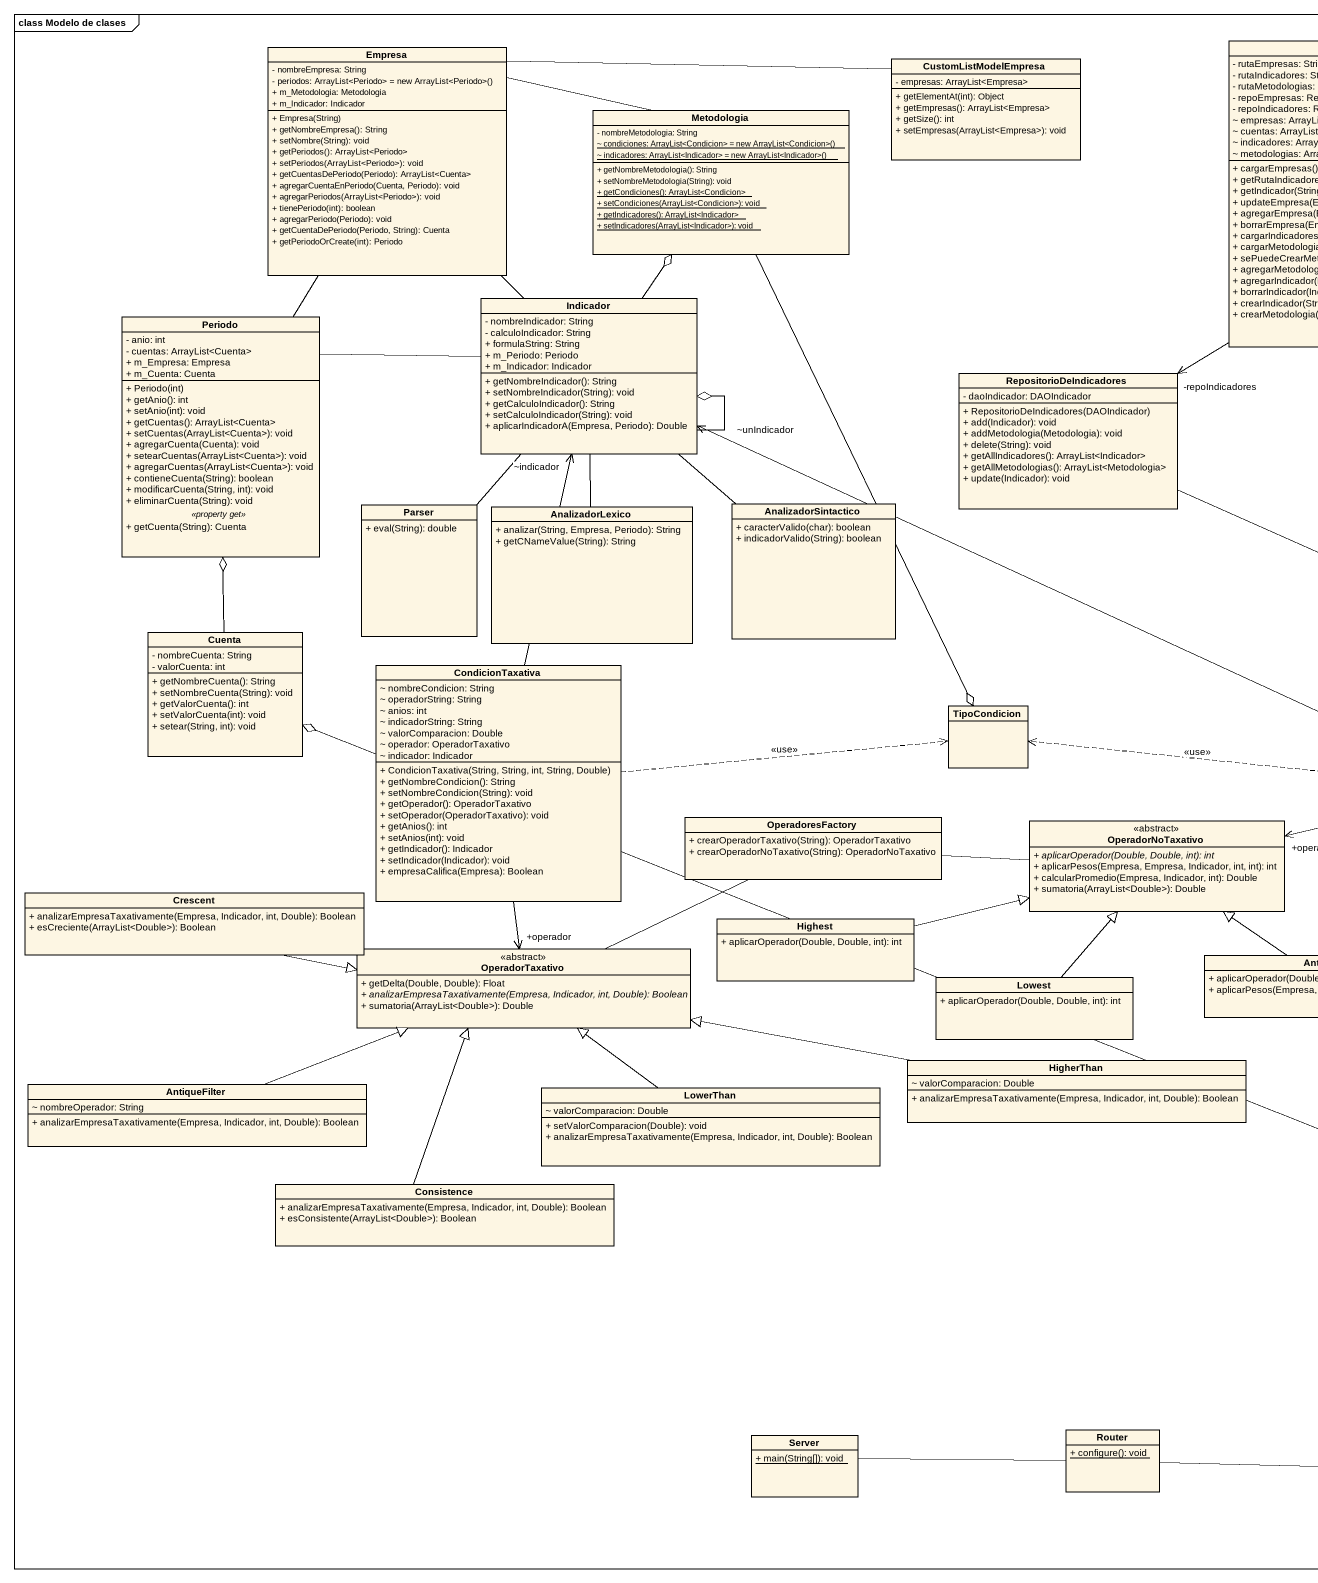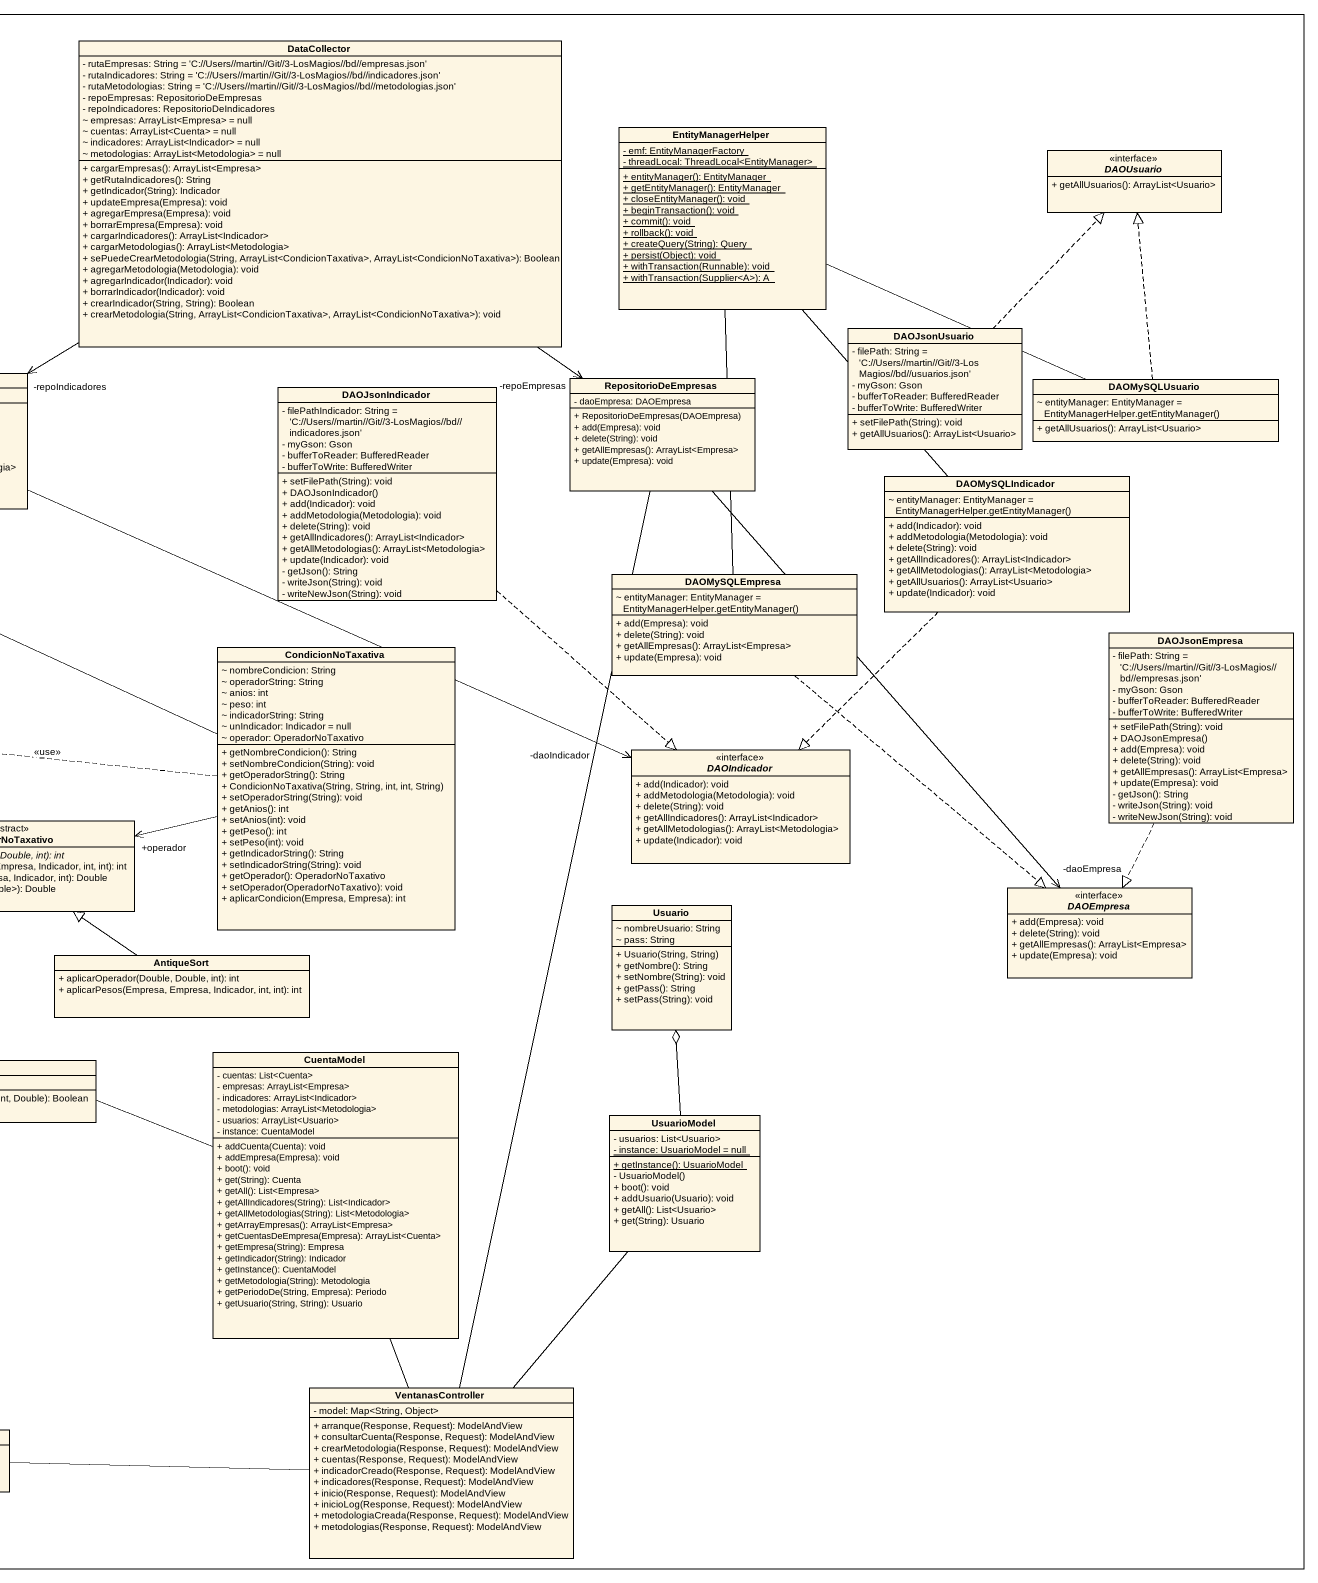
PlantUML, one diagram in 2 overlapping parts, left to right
@startuml
mainframe class Modelo de clases
hide circle
hide empty members
skinparam classAttributeIconSize 0
class Empresa {
  - nombreEmpresa: String
  {field} - periodos: ArrayList<Periodo> = new ArrayList<Periodo>()
  + m_Metodologia: Metodologia
  + m_Indicador: Indicador
  + Empresa(String)
  + getNombreEmpresa(): String
  + setNombre(String): void
  + getPeriodos(): ArrayList<Periodo>
  + setPeriodos(ArrayList<Periodo>): void
  + getCuentasDePeriodo(Periodo): ArrayList<Cuenta>
  + agregarCuentaEnPeriodo(Cuenta, Periodo): void
  + agregarPeriodos(ArrayList<Periodo>): void
  + tienePeriodo(int): boolean
  + agregarPeriodo(Periodo): void
  + getCuentaDePeriodo(Periodo, String): Cuenta
  + getPeriodoOrCreate(int): Periodo
}
class DataCollector {
  - rutaEmpresas: String = 'C:~//Users~//martin~//Git~//3-LosMagios~//bd~//empresas.json'
  - rutaIndicadores: String = 'C:~//Users~//martin~//Git~//3-LosMagios~//bd~//indicadores.json'
  - rutaMetodologias: String = 'C:~//Users~//martin~//Git~//3-LosMagios~//bd~//metodologias.json'
  - repoEmpresas: RepositorioDeEmpresas
  - repoIndicadores: RepositorioDeIndicadores
  ~ empresas: ArrayList<Empresa> = null
  ~ cuentas: ArrayList<Cuenta> = null
  ~ indicadores: ArrayList<Indicador> = null
  ~ metodologias: ArrayList<Metodologia> = null
  + cargarEmpresas(): ArrayList<Empresa>
  + getRutaIndicadores(): String
  + getIndicador(String): Indicador
  + updateEmpresa(Empresa): void
  + agregarEmpresa(Empresa): void
  + borrarEmpresa(Empresa): void
  + cargarIndicadores(): ArrayList<Indicador>
  + cargarMetodologias(): ArrayList<Metodologia>
  + sePuedeCrearMetodologia(String, ArrayList<CondicionTaxativa>, ArrayList<CondicionNoTaxativa>): Boolean
  + agregarMetodologia(Metodologia): void
  + agregarIndicador(Indicador): void
  + borrarIndicador(Indicador): void
  + crearIndicador(String, String): Boolean
  + crearMetodologia(String, ArrayList<CondicionTaxativa>, ArrayList<CondicionNoTaxativa>): void
}
class CustomListModelEmpresa {
  - empresas: ArrayList<Empresa>
  + getElementAt(int): Object
  + getEmpresas(): ArrayList<Empresa>
  + getSize(): int
  + setEmpresas(ArrayList<Empresa>): void
}
class Metodologia {
  - nombreMetodologia: String
  {static} {field} ~ condiciones: ArrayList<Condicion> = new ArrayList<Condicion>()
  {static} {field} ~ indicadores: ArrayList<Indicador> = new ArrayList<Indicador>()
  + getNombreMetodologia(): String
  + setNombreMetodologia(String): void
  {static} + getCondiciones(): ArrayList<Condicion>
  {static} + setCondiciones(ArrayList<Condicion>): void
  {static} + getIndicadores(): ArrayList<Indicador>
  {static} + setIndicadores(ArrayList<Indicador>): void
}
class EntityManagerHelper {
  {static} - emf: EntityManagerFactory
  {static} - threadLocal: ThreadLocal<EntityManager>
  {static} + entityManager(): EntityManager
  {static} + getEntityManager(): EntityManager
  {static} + closeEntityManager(): void
  {static} + beginTransaction(): void
  {static} + commit(): void
  {static} + rollback(): void
  {static} + createQuery(String): Query
  {static} + persist(Object): void
  {static} + withTransaction(Runnable): void
  {static} + withTransaction(Supplier<A>): A
}
abstract class DAOUsuario <<interface>> {
  + getAllUsuarios(): ArrayList<Usuario>
}
class Periodo {
  - anio: int
  - cuentas: ArrayList<Cuenta>
  + m_Empresa: Empresa
  + m_Cuenta: Cuenta
  --
  + Periodo(int)
  + getAnio(): int
  + setAnio(int): void
  + getCuentas(): ArrayList<Cuenta>
  + setCuentas(ArrayList<Cuenta>): void
  + agregarCuenta(Cuenta): void
  + setearCuentas(ArrayList<Cuenta>): void
  + agregarCuentas(ArrayList<Cuenta>): void
  + contieneCuenta(String): boolean
  + modificarCuenta(String, int): void
  + eliminarCuenta(String): void
  .. <<property get>> ..
  + getCuenta(String): Cuenta
}
class Indicador {
  - nombreIndicador: String
  - calculoIndicador: String
  + formulaString: String
  + m_Periodo: Periodo
  + m_Indicador: Indicador
  + getNombreIndicador(): String
  + setNombreIndicador(String): void
  + getCalculoIndicador(): String
  + setCalculoIndicador(String): void
  + aplicarIndicadorA(Empresa, Periodo): Double
}
class DAOJsonUsuario {
  - filePath: String = 'C:~//Users~//martin~//Git~//3-LosMagios~//bd~//usuarios.json'
  - myGson: Gson
  - bufferToReader: BufferedReader
  - bufferToWrite: BufferedWriter
  + setFilePath(String): void
  + getAllUsuarios(): ArrayList<Usuario>
}
class RepositorioDeIndicadores {
  - daoIndicador: DAOIndicador
  + RepositorioDeIndicadores(DAOIndicador)
  + add(Indicador): void
  + addMetodologia(Metodologia): void
  + delete(String): void
  + getAllIndicadores(): ArrayList<Indicador>
  + getAllMetodologias(): ArrayList<Metodologia>
  + update(Indicador): void
}
class DAOJsonIndicador {
  - filePathIndicador: String = 'C:~//Users~//martin~//Git~//3-LosMagios~//bd~//indicadores.json'
  - myGson: Gson
  - bufferToReader: BufferedReader
  - bufferToWrite: BufferedWriter
  + setFilePath(String): void
  + DAOJsonIndicador()
  + add(Indicador): void
  + addMetodologia(Metodologia): void
  + delete(String): void
  + getAllIndicadores(): ArrayList<Indicador>
  + getAllMetodologias(): ArrayList<Metodologia>
  + update(Indicador): void
  - getJson(): String
  - writeJson(String): void
  - writeNewJson(String): void
}
class RepositorioDeEmpresas {
  - daoEmpresa: DAOEmpresa
  + RepositorioDeEmpresas(DAOEmpresa)
  + add(Empresa): void
  + delete(String): void
  + getAllEmpresas(): ArrayList<Empresa>
  + update(Empresa): void
}
class DAOMySQLUsuario {
  {field} ~ entityManager: EntityManager = EntityManagerHelper.getEntityManager()
  + getAllUsuarios(): ArrayList<Usuario>
}
class DAOMySQLIndicador {
  {field} ~ entityManager: EntityManager = EntityManagerHelper.getEntityManager()
  + add(Indicador): void
  + addMetodologia(Metodologia): void
  + delete(String): void
  + getAllIndicadores(): ArrayList<Indicador>
  + getAllMetodologias(): ArrayList<Metodologia>
  + getAllUsuarios(): ArrayList<Usuario>
  + update(Indicador): void
}
class Parser {
  + eval(String): double
}
class AnalizadorLexico {
  + analizar(String, Empresa, Periodo): String
  + getCNameValue(String): String
}
class AnalizadorSintactico {
  + caracterValido(char): boolean
  + indicadorValido(String): boolean
}
class DAOMySQLEmpresa {
  {field} ~ entityManager: EntityManager = EntityManagerHelper.getEntityManager()
  + add(Empresa): void
  + delete(String): void
  + getAllEmpresas(): ArrayList<Empresa>
  + update(Empresa): void
}
class Cuenta {
  - nombreCuenta: String
  - valorCuenta: int
  + getNombreCuenta(): String
  + setNombreCuenta(String): void
  + getValorCuenta(): int
  + setValorCuenta(int): void
  + setear(String, int): void
}
class CondicionNoTaxativa {
  ~ nombreCondicion: String
  ~ operadorString: String
  ~ anios: int
  ~ peso: int
  ~ indicadorString: String
  ~ unIndicador: Indicador = null
  ~ operador: OperadorNoTaxativo
  + getNombreCondicion(): String
  + setNombreCondicion(String): void
  + getOperadorString(): String
  + CondicionNoTaxativa(String, String, int, int, String)
  + setOperadorString(String): void
  + getAnios(): int
  + setAnios(int): void
  + getPeso(): int
  + setPeso(int): void
  + getIndicadorString(): String
  + setIndicadorString(String): void
  + getOperador(): OperadorNoTaxativo
  + setOperador(OperadorNoTaxativo): void
  + aplicarCondicion(Empresa, Empresa): int
}
class DAOJsonEmpresa {
  - filePath: String = 'C:~//Users~//martin~//Git~//3-LosMagios~//bd~//empresas.json'
  - myGson: Gson
  - bufferToReader: BufferedReader
  - bufferToWrite: BufferedWriter
  + setFilePath(String): void
  + DAOJsonEmpresa()
  + add(Empresa): void
  + delete(String): void
  + getAllEmpresas(): ArrayList<Empresa>
  + update(Empresa): void
  - getJson(): String
  - writeJson(String): void
  - writeNewJson(String): void
}
class CondicionTaxativa {
  ~ nombreCondicion: String
  ~ operadorString: String
  ~ anios: int
  ~ indicadorString: String
  ~ valorComparacion: Double
  ~ operador: OperadorTaxativo
  ~ indicador: Indicador
  + CondicionTaxativa(String, String, int, String, Double)
  + getNombreCondicion(): String
  + setNombreCondicion(String): void
  + getOperador(): OperadorTaxativo
  + setOperador(OperadorTaxativo): void
  + getAnios(): int
  + setAnios(int): void
  + getIndicador(): Indicador
  + setIndicador(Indicador): void
  + empresaCalifica(Empresa): Boolean
}
class TipoCondicion
abstract class DAOIndicador <<interface>> {
  + add(Indicador): void
  + addMetodologia(Metodologia): void
  + delete(String): void
  + getAllIndicadores(): ArrayList<Indicador>
  + getAllMetodologias(): ArrayList<Metodologia>
  + update(Indicador): void
}
class OperadoresFactory {
  + crearOperadorTaxativo(String): OperadorTaxativo
  + crearOperadorNoTaxativo(String): OperadorNoTaxativo
}
class OperadorNoTaxativo <<abstract>> {
  {abstract} + aplicarOperador(Double, Double, int): int
  + aplicarPesos(Empresa, Empresa, Indicador, int, int): int
  + calcularPromedio(Empresa, Indicador, int): Double
  + sumatoria(ArrayList<Double>): Double
}
class Crescent {
  + analizarEmpresaTaxativamente(Empresa, Indicador, int, Double): Boolean
  + esCreciente(ArrayList<Double>): Boolean
}
abstract class DAOEmpresa <<interface>> {
  + add(Empresa): void
  + delete(String): void
  + getAllEmpresas(): ArrayList<Empresa>
  + update(Empresa): void
}
class Highest {
  + aplicarOperador(Double, Double, int): int
}
class Usuario {
  ~ nombreUsuario: String
  ~ pass: String
  + Usuario(String, String)
  + getNombre(): String
  + setNombre(String): void
  + getPass(): String
  + setPass(String): void
}
class OperadorTaxativo <<abstract>> {
  + getDelta(Double, Double): Float
  {abstract} + analizarEmpresaTaxativamente(Empresa, Indicador, int, Double): Boolean
  + sumatoria(ArrayList<Double>): Double
}
class Lowest {
  + aplicarOperador(Double, Double, int): int
}
class AntiqueSort {
  + aplicarOperador(Double, Double, int): int
  + aplicarPesos(Empresa, Empresa, Indicador, int, int): int
}
class CuentaModel {
  - cuentas: List<Cuenta>
  - empresas: ArrayList<Empresa>
  - indicadores: ArrayList<Indicador>
  - metodologias: ArrayList<Metodologia>
  - usuarios: ArrayList<Usuario>
  - instance: CuentaModel
  + addCuenta(Cuenta): void
  + addEmpresa(Empresa): void
  + boot(): void
  + get(String): Cuenta
  + getAll(): List<Empresa>
  + getAllIndicadores(String): List<Indicador>
  + getAllMetodologias(String): List<Metodologia>
  + getArrayEmpresas(): ArrayList<Empresa>
  + getCuentasDeEmpresa(Empresa): ArrayList<Cuenta>
  + getEmpresa(String): Empresa
  + getIndicador(String): Indicador
  + getInstance(): CuentaModel
  + getMetodologia(String): Metodologia
  + getPeriodoDe(String, Empresa): Periodo
  + getUsuario(String, String): Usuario
}
class AntiqueFilter {
  ~ nombreOperador: String
  + analizarEmpresaTaxativamente(Empresa, Indicador, int, Double): Boolean
}
class LowerThan {
  ~ valorComparacion: Double
  + setValorComparacion(Double): void
  + analizarEmpresaTaxativamente(Empresa, Indicador, int, Double): Boolean
}
class HigherThan {
  ~ valorComparacion: Double
  + analizarEmpresaTaxativamente(Empresa, Indicador, int, Double): Boolean
}
class UsuarioModel {
  - usuarios: List<Usuario>
  {static} - instance: UsuarioModel = null
  {static} + getInstance(): UsuarioModel
  - UsuarioModel()
  + boot(): void
  + addUsuario(Usuario): void
  + getAll(): List<Usuario>
  + get(String): Usuario
}
class Consistence {
  + analizarEmpresaTaxativamente(Empresa, Indicador, int, Double): Boolean
  + esConsistente(ArrayList<Double>): Boolean
}
class VentanasController {
  - model: Map<String, Object>
  + arranque(Response, Request): ModelAndView
  + consultarCuenta(Response, Request): ModelAndView
  + crearMetodologia(Response, Request): ModelAndView
  + cuentas(Response, Request): ModelAndView
  + indicadorCreado(Response, Request): ModelAndView
  + indicadores(Response, Request): ModelAndView
  + inicio(Response, Request): ModelAndView
  + inicioLog(Response, Request): ModelAndView
  + metodologiaCreada(Response, Request): ModelAndView
  + metodologias(Response, Request): ModelAndView
}
class Server {
  {static} + main(String[]): void
}
class Router {
  {static} + configure(): void
}
Empresa -right- Metodologia
Empresa -- Indicador
DataCollector --> "-repoIndicadores" RepositorioDeIndicadores
DataCollector --> "-repoEmpresas" RepositorioDeEmpresas
CustomListModelEmpresa -left- Empresa
Metodologia --o TipoCondicion
Periodo -up- Empresa
Indicador -up-o Metodologia
Indicador -left- Periodo
Indicador --o Indicador
Indicador -- Parser
Indicador -- AnalizadorSintactico
DAOJsonUsuario .up.|> DAOUsuario
RepositorioDeIndicadores -right-> "-daoIndicador" DAOIndicador
DAOJsonIndicador ..|> DAOIndicador
RepositorioDeEmpresas --> "-daoEmpresa" DAOEmpresa
DAOMySQLUsuario -left- EntityManagerHelper
DAOMySQLUsuario .up.|> DAOUsuario
DAOMySQLIndicador -up- EntityManagerHelper
DAOMySQLIndicador ..|> DAOIndicador
AnalizadorLexico -up- Indicador
DAOMySQLEmpresa -up- EntityManagerHelper
DAOMySQLEmpresa ..|> DAOEmpresa
Cuenta -up-o Periodo
CondicionNoTaxativa -left-> "~unIndicador" Indicador
CondicionNoTaxativa .left.> TipoCondicion : <<use>>
CondicionNoTaxativa -left-> "+operador" OperadorNoTaxativo
DAOJsonEmpresa ..|> DAOEmpresa
CondicionTaxativa -up-> "~indicador" Indicador
CondicionTaxativa .right.> TipoCondicion : <<use>>
CondicionTaxativa --> "+operador" OperadorTaxativo
OperadoresFactory -right- OperadorNoTaxativo
OperadoresFactory -left- OperadorTaxativo
Crescent -right-|> OperadorTaxativo
Highest -right-|> OperadorNoTaxativo
Lowest -up-|> OperadorNoTaxativo
AntiqueSort -up-|> OperadorNoTaxativo
CuentaModel -left-o Cuenta
AntiqueFilter -right-|> OperadorTaxativo
LowerThan -up-|> OperadorTaxativo
HigherThan -left-|> OperadorTaxativo
UsuarioModel -up-o Usuario
Consistence -up-|> OperadorTaxativo
VentanasController -up- RepositorioDeEmpresas
VentanasController -up- CuentaModel
VentanasController -up- UsuarioModel
Server -right- Router
Router -right- VentanasController
@enduml
